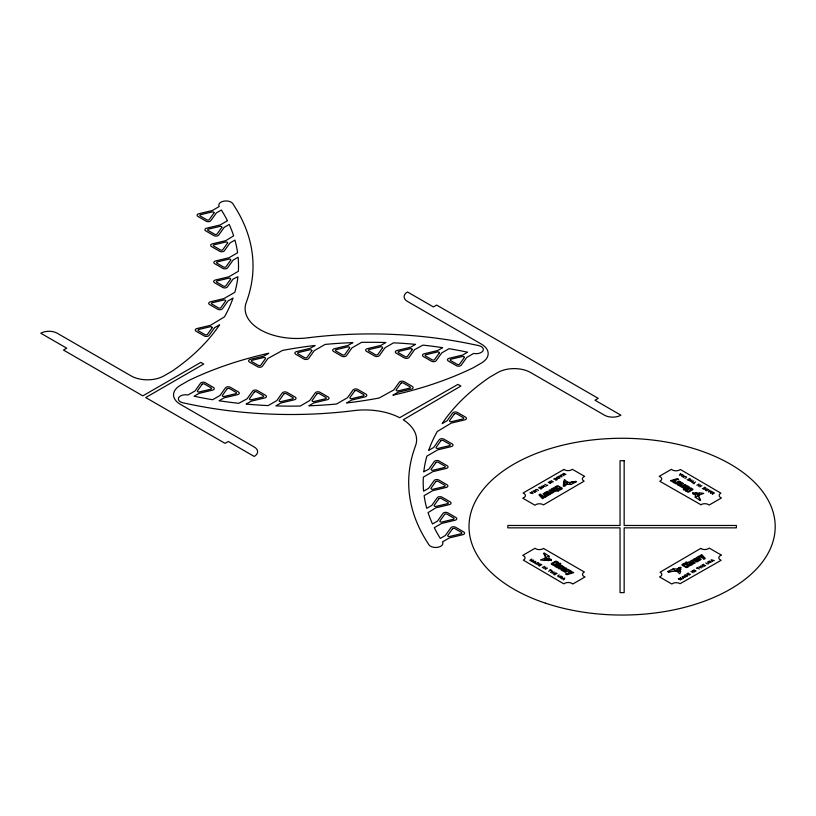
<?xml version="1.0" encoding="UTF-8"?>
<svg xmlns="http://www.w3.org/2000/svg" width="816" height="816" viewBox="0 0 816 816"><rect width="100%" height="100%" fill="white"/><g stroke="black" fill="none" stroke-linecap="round" stroke-linejoin="round"><path stroke-width="1.22" d="M549.005 556.124L548.76 560.5L546.159 559.47L544.252 552.993L549.005 556.124L545.261 557.552M695.212 497.199L695.446 492.823L698.047 493.853L699.955 500.33L695.212 497.199L698.945 495.771M544.996 559.929L544.904 560.48L540.467 559.96L545.312 558.113L550.984 559.225L551.463 560.704L550.555 559.949L548.607 560.612L544.68 559.888L545.312 558.113M699.21 493.384L699.302 492.844L703.739 493.364L698.894 495.21L693.223 494.098L692.743 492.609L693.651 493.374L695.599 492.711L699.526 493.435L698.894 495.21M564.437 485.347L563.295 484.225L564.55 481.96L567.62 482.327L565.692 485.602L563.132 485.877L564.907 485.836M679.769 567.967L680.911 569.089L679.657 571.363L676.586 570.996L678.514 567.722L681.074 567.446L679.3 567.487M564.448 482.185L563.53 482.093L564.437 479.533L567.62 482.327M534.46 563.132L535.786 561.357L532.715 562.122M563.468 579.88L564.794 578.105L561.714 578.87M682.492 474.453L679.412 475.218L680.738 473.443M711.491 491.201L708.421 491.966L709.747 490.192M684.104 476.156C683.053 472.811 682.727 478.941 681.635 475.861M560.102 577.167C561.204 580.533 561.449 574.362 562.571 577.453M538.509 487.856L539.927 487.03L542.12 488.294L540.692 489.121M553.697 479.084L555.125 478.258L557.308 479.522L555.89 480.349M529.921 492.813L532.093 492.354M559.898 476.299L561.092 475.616L562.01 476.83L558.929 476.065M539.753 488.437L541.059 487.682M554.951 479.655L556.247 478.91M542.569 486.907L544.129 486.02M546.179 485.969L547.76 485.051M575.178 481.807L575.953 481.358L571.526 482.083M529.706 560.388L531.91 559.113L530.655 560.939L533.807 560.215L531.604 561.479M683.298 477.462C684.451 475.075 689.041 477.431 684.848 478.36M689.969 481.307L692.172 480.043M542.293 567.65L544.496 566.386M691.529 482.205L693.722 480.94M543.64 568.436L545.843 567.161L545.21 569.333L547.414 568.069M693.386 483.286L695.589 482.011M696.803 485.255L698.996 483.98L698.363 486.163L700.567 484.888M548.617 571.312L550.82 570.037M550.484 572.383L552.687 571.118M699.71 486.938L701.913 485.663M552.034 573.281L554.237 572.016M559.358 574.964C555.227 575.902 559.725 578.238 560.908 575.861M712.603 491.834L710.399 493.109L713.551 492.385L712.297 494.2L714.5 492.935M669.028 571.506L667.712 571.608L673.139 568.864L680.707 569.007L678.932 570.506L668.253 571.965L672.68 571.241M688.316 572.975L686.899 573.801L689.081 575.066L690.509 574.24M696.446 568.273L698.027 567.355M703.514 564.203L702.086 565.029L704.279 566.294L705.697 565.468M687.959 574.413L689.255 573.658M700.077 567.304L701.638 566.406M703.147 565.641L704.453 564.886M684.308 577.024L682.196 576.494L683.114 577.708L685.277 577.259M712.113 560.969L714.286 560.51M571.067 484.459L576.494 481.715L565.274 482.817L563.499 484.316L571.067 484.459L568.599 482.297M692.815 493.639L693.651 493.374M550.555 559.949L551.392 559.684M683.818 563.489L682.166 564.397A1.856 1.071 0 0 0 682.084 565.192L686.144 567.477A1.816 1.051 0 0 0 687.245 567.446L688.959 566.457A1.856 1.071 0 0 0 688.979 565.743L685.052 563.479A1.856 1.071 0 0 0 683.808 563.489M679.738 571.18L680.677 571.231L679.769 573.791L676.586 570.996M530.9 493.048L533.001 493.578L531.675 491.803M713.317 560.276L711.205 559.745L712.531 561.52M709.583 562.459C714.959 561.887 705.136 561.632 710.083 561.031M534.623 490.865C529.309 491.405 539.05 491.701 534.123 492.293M689.316 478.4L690.744 479.216L688.551 480.481L687.133 479.655M704.514 487.172L705.942 487.988L703.749 489.253L702.331 488.437M680.32 474.004L681.523 474.698M709.328 490.753L710.522 491.436M688.316 479.114L689.622 479.869M703.514 487.886L704.81 488.641M690.948 480.746L692.509 481.644M692.59 482.827L694.171 483.745M699.781 499.565L700.567 500.014L699.322 497.464M563.683 473.321L565.886 474.586L562.734 473.861L563.989 475.687L561.785 474.412M707.319 561.989C711.46 562.907 706.952 565.274 705.769 562.887M700.648 565.845L702.851 567.11M551.096 480.583L553.299 481.848M699.098 566.743L701.301 568.007M549.749 481.358L551.953 482.633L548.189 482.266L550.382 483.541M697.231 567.814L699.434 569.089M693.824 569.782L696.017 571.057L692.254 570.69L694.457 571.965M544.772 484.235L546.975 485.51M542.905 485.316L545.108 486.581M690.907 571.465L693.11 572.74M541.355 486.214L543.558 487.478M538.438 490.436C537.275 488.05 532.695 490.406 536.887 491.334M682.421 578.911L680.218 577.636L681.472 579.462L678.32 578.738L680.524 580.003M544.425 553.758L543.64 553.309L544.884 555.859M541.875 564.886L540.457 564.07L538.264 565.335L539.692 566.151M550.035 569.578L551.616 570.496M557.073 573.658L555.655 572.842L553.462 574.107L554.89 574.923M551.698 571.679L553.258 572.577M539.396 564.682L540.692 565.427M554.594 573.454L555.89 574.209M533.684 561.887L534.878 562.571M562.683 578.626L563.887 579.319M673.139 568.864L675.607 571.027M683.114 577.708L683.533 578.269M560.674 475.055L561.092 475.616M685.899 491.028L687.602 492.017A1.856 1.071 0 0 0 688.847 492.028L692.804 489.692A1.816 1.051 0 0 0 692.743 489.049L691.03 488.06A1.856 1.071 0 0 0 689.795 488.05L685.868 490.314A1.856 1.071 0 0 0 685.889 491.038M309.376 337.61A297.361 171.676 0 0 1 472.515 344.311L478.564 345.556A7.252 4.192 0 0 1 482.939 350.911A7.252 4.192 0 0 1 473.657 353.44L466.742 357.439L461.336 364.976A2.907 1.673 0 0 1 456.481 365.731L448.27 360.988A2.907 1.673 0 0 1 449.575 358.193L462.641 355.072L467.619 352.196A282.928 163.343 0 0 0 449.993 348.85L449.045 348.697L441.731 352.92L436.336 360.458A2.907 1.673 0 0 1 431.48 361.213L423.269 356.47A2.907 1.673 0 0 1 424.565 353.675L437.631 350.554L442.619 347.677L441.048 347.432A282.928 163.343 0 0 0 422.943 345.117L414.63 349.615L409.224 357.153A2.907 1.673 0 0 1 404.369 357.908L396.168 353.165A2.907 1.673 0 0 1 397.463 350.36L410.53 347.239L415.507 344.362L413.804 344.209A282.928 163.343 0 0 0 395.393 342.924L393.536 342.832L384.979 347.779L379.573 355.317A2.907 1.673 0 0 1 374.717 356.072L366.506 351.329A2.907 1.673 0 0 1 367.802 348.534L380.868 345.413L385.856 342.536L383.051 342.455A282.356 163.016 0 0 0 361.488 342.383L351.992 347.871L346.586 355.409A2.907 1.673 0 0 1 341.731 356.164L333.52 351.421A2.907 1.673 0 0 1 334.825 348.616L347.891 345.494L352.869 342.618L352.155 342.649A282.928 163.343 0 0 0 327.573 344.199L325.115 344.423L314.211 350.727L308.805 358.265A2.907 1.673 0 0 1 303.95 359.02L295.739 354.277A2.907 1.673 0 0 1 297.044 351.472L310.111 348.35L315.088 345.474L312.365 345.8A282.928 163.343 0 0 0 282.52 350.421L267.923 358.489L262.517 366.037A2.907 1.673 0 0 1 257.662 366.792L249.451 362.049A2.907 1.673 0 0 1 250.747 359.244L263.813 356.123L268.801 353.246L267.964 353.43A282.928 163.343 0 0 0 188.547 380.623L180.336 385.366A23.215 13.403 0 0 0 180.336 404.318L254.215 446.974A11.608 6.701 0 0 1 254.215 456.45L228.296 441.487L225.063 443.353L145.727 397.545L203.735 364.058L200.828 362.375L142.82 395.872L63.485 350.064L66.718 348.197L40.8 333.234A11.608 6.701 0 0 1 57.212 333.234L131.09 375.89A23.215 13.403 0 0 0 163.924 375.89L172.125 371.147A282.928 163.343 0 0 0 219.229 325.298L219.545 324.819L214.567 327.695L209.161 335.233A2.907 1.673 0 0 1 204.306 335.988L196.095 331.245A2.907 1.673 0 0 1 197.401 328.44L210.467 325.319L224.441 316.894A282.928 163.343 0 0 0 232.448 299.666L233.009 298.085L228.031 300.961L222.625 308.509A2.907 1.673 0 0 1 217.77 309.254L209.559 304.521A2.907 1.673 0 0 1 210.865 301.716L223.921 298.595L234.824 292.301L235.222 290.884A282.928 163.343 0 0 0 237.915 276.695L232.978 279.154L227.572 286.691A2.907 1.673 0 0 1 222.717 287.446L214.506 282.703A2.907 1.673 0 0 1 215.812 279.908L228.868 276.787L238.374 271.3A282.356 163.016 0 0 0 238.241 258.845L238.109 257.234L233.121 260.11L227.715 267.648A2.907 1.673 0 0 1 222.86 268.403L214.659 263.66A2.907 1.673 0 0 1 215.954 260.865L229.021 257.744L237.589 252.797L237.436 251.726A282.928 163.343 0 0 0 235.202 241.097L234.937 240.108L229.949 242.984L224.543 250.532A2.907 1.673 0 0 1 219.688 251.277L211.487 246.544A2.907 1.673 0 0 1 212.782 243.739L225.848 240.618L233.641 235.814A282.928 163.343 0 0 0 229.612 225.369L229.204 224.461L224.227 227.338L218.821 234.886A2.907 1.673 0 0 1 213.965 235.63L205.754 230.897A2.907 1.673 0 0 1 207.06 228.092L220.116 224.971L227.429 220.748L227.164 220.198A282.928 163.343 0 0 0 221.381 210.028L216.393 212.905L210.987 220.442A2.907 1.673 0 0 1 206.132 221.197L197.931 216.454A2.907 1.673 0 0 1 199.226 213.649L212.293 210.528L219.208 206.54A7.252 4.192 0 0 1 223.594 201.185A7.252 4.192 0 0 1 232.866 203.714L235.039 207.193A297.361 171.676 0 0 1 247.289 299.543L245.687 304.174A51.755 29.886 0 0 0 309.376 337.6M538.897 563.356L537.234 564.407L535.541 563.754L537.744 562.479L538.897 563.356M705.32 489.875L706.462 490.834L708.665 489.569L706.972 488.917L705.32 489.875M552.616 489.202C555.727 492.772 556.124 488.223 552.616 489.202M691.601 564.06C688.276 565.243 688.255 560.521 691.601 564.06M548.138 492.711C546.72 494.669 546.261 490.895 548.138 492.711M548.383 493.69C549.821 495.292 549.596 491.783 550.861 493.272A1.357 0.785 0 0 1 550.943 493.67L550.372 494.302A4.733 2.734 0 0 1 549.8 494.608L548.882 494.863A1.112 0.643 0 0 1 548.413 494.833L545.047 493.078A1.703 0.989 0 0 0 544.619 492.946L547.036 491.497A1.153 0.663 0 0 1 547.597 491.436L549.25 492.221A1.214 0.704 0 0 1 549.301 492.456L548.413 493.629M695.824 559.572L694.906 560.867A1.214 0.704 0 0 0 694.957 561.092L696.609 561.887A1.153 0.663 0 0 0 697.17 561.826L699.587 560.378A1.703 0.989 0 0 1 699.159 560.245L695.793 558.481A1.112 0.643 0 0 0 695.324 558.46L694.406 558.715A4.733 2.734 0 0 0 693.835 559.021L693.263 559.654A1.357 0.785 0 0 0 693.345 560.041C694.691 561.53 694.263 558.124 695.824 559.572M696.068 560.531C697.649 562.52 697.935 558.725 696.068 560.531M560.898 488.621C555.839 490.589 555.125 483.062 560.898 488.621M683.308 564.621C688.622 570.211 688.816 563.03 683.308 564.621M561.061 565.498L557.44 567.589A1.265 0.734 0 0 1 556.91 567.518L556.175 567.14A1.224 0.704 0 0 1 556.002 566.845L554.645 566.171L559.888 563.142L560.908 563.723L559.246 564.682L559.807 564.682A1.214 0.704 0 0 1 560.286 564.774L560.939 565.192A1.265 0.734 0 0 1 561.061 565.498M683.155 487.713L683.145 487.825A1.265 0.734 0 0 0 683.267 488.131L683.92 488.549A1.214 0.704 0 0 0 684.4 488.641L684.961 488.641L683.298 489.6L684.318 490.181L689.561 487.152L688.214 486.591A1.224 0.704 0 0 0 688.031 486.183L687.296 485.806A1.265 0.734 0 0 0 686.766 485.734L683.155 487.713M423.8 471.74L428.737 469.271L434.143 461.734A2.907 1.673 0 0 1 438.998 460.979L447.209 465.722A2.907 1.673 0 0 1 445.903 468.517L432.837 471.638L423.341 477.125A282.356 163.016 0 0 0 423.463 489.58L423.606 491.191L428.584 488.315L433.99 480.777A2.907 1.673 0 0 1 438.845 480.022L447.056 484.765A2.907 1.673 0 0 1 445.75 487.56L432.694 490.681L424.126 495.628L424.279 496.699A282.928 163.343 0 0 0 426.503 507.328L426.778 508.317L431.766 505.441L437.162 497.893A2.907 1.673 0 0 1 442.017 497.148L450.228 501.881A2.907 1.673 0 0 1 448.933 504.686L435.866 507.807L428.074 512.611A282.928 163.343 0 0 0 432.092 523.066L432.511 523.964L437.488 521.087L442.894 513.55A2.907 1.673 0 0 1 447.749 512.795L455.96 517.528A2.907 1.673 0 0 1 454.655 520.333L441.589 523.454L434.275 527.677L434.551 528.227A282.928 163.343 0 0 0 440.334 538.397L445.322 535.52L450.718 527.983A2.907 1.673 0 0 1 455.573 527.228L463.784 531.971A2.907 1.673 0 0 1 462.488 534.776L449.422 537.897L442.496 541.885A7.252 4.192 0 0 1 438.121 547.24A7.252 4.192 0 0 1 428.839 544.721L426.676 541.232A297.361 171.676 0 0 1 414.416 448.882L416.027 444.251A51.755 29.886 0 0 0 403.237 419.791L460.887 386.05L457.98 384.367L399.646 417.71A51.755 29.886 0 0 0 352.339 410.825A297.361 171.676 0 0 1 189.19 404.114L183.151 402.869A7.252 4.192 0 0 1 178.775 397.514A7.252 4.192 0 0 1 188.047 394.985L194.973 390.986L200.379 383.449A2.907 1.673 0 0 1 205.234 382.694L213.435 387.437A2.907 1.673 0 0 1 212.14 390.232L199.073 393.353L194.096 396.229A282.928 163.343 0 0 0 211.711 399.575L212.66 399.728L219.973 395.505L225.379 387.967A2.907 1.673 0 0 1 230.234 387.212L238.445 391.955A2.907 1.673 0 0 1 237.14 394.76L224.084 397.871L219.096 400.748L220.657 400.993A282.928 163.343 0 0 0 238.762 403.308L247.085 398.81L252.481 391.272A2.907 1.673 0 0 1 257.336 390.517L265.547 395.26A2.907 1.673 0 0 1 264.251 398.065L251.185 401.186L246.197 404.063L247.911 404.216A282.928 163.343 0 0 0 266.322 405.501L268.168 405.593L276.736 400.646L282.142 393.108A2.907 1.673 0 0 1 286.997 392.353L295.208 397.096A2.907 1.673 0 0 1 293.903 399.891L280.847 403.012L275.859 405.889L278.664 405.97A282.356 163.016 0 0 0 300.217 406.042L309.723 400.554L315.129 393.016A2.907 1.673 0 0 1 319.984 392.261L328.185 397.004A2.907 1.673 0 0 1 326.89 399.809L313.823 402.931L308.846 405.807L309.56 405.776A282.928 163.343 0 0 0 334.142 404.226L336.59 404.002L347.504 397.698L352.91 390.16A2.907 1.673 0 0 1 357.765 389.405L365.966 394.148A2.907 1.673 0 0 1 364.67 396.953L351.604 400.075L346.627 402.951L349.35 402.625A282.928 163.343 0 0 0 379.195 398.004L393.791 389.936L399.197 382.388A2.907 1.673 0 0 1 404.053 381.643L412.264 386.376A2.907 1.673 0 0 1 410.958 389.181L397.902 392.302L392.914 395.179L393.74 394.995A282.928 163.343 0 0 0 473.168 367.802L481.379 363.059A23.215 13.403 0 0 0 481.379 344.107L407.5 301.451A11.608 6.701 0 0 1 407.5 291.975L433.418 306.938L436.652 305.072L598.23 398.361L594.997 400.228L620.915 415.191A11.608 6.701 0 0 1 604.493 415.191L530.624 372.535A23.215 13.403 0 0 0 497.791 372.535L489.58 377.278A282.928 163.343 0 0 0 442.486 423.127L442.16 423.606L447.148 420.73L452.554 413.192A2.907 1.673 0 0 1 457.409 412.437L465.61 417.18A2.907 1.673 0 0 1 464.314 419.985L451.248 423.106L437.264 431.531A282.928 163.343 0 0 0 429.257 448.769L428.706 450.34L433.684 447.464L439.09 439.916A2.907 1.673 0 0 1 443.945 439.171L452.156 443.904A2.907 1.673 0 0 1 450.85 446.709L437.784 449.83L426.88 456.124L426.493 457.541A282.928 163.343 0 0 0 423.8 471.74M545.7 495.649L545.017 496.261L546.322 496.628A1.224 0.704 0 0 0 546.547 496.312L547.975 495.567L544.017 493.292L543.007 493.874L545.7 495.649M551.677 492.191L550.994 492.813L552.299 493.18A1.224 0.704 0 0 0 552.524 492.864L553.952 492.119L550.004 489.835L548.984 490.416L551.677 492.191M692.529 561.071L695.222 562.897L694.202 563.489L690.254 561.204L691.682 560.459A1.224 0.704 0 0 1 691.907 560.143L693.212 560.51L692.529 561.071M698.516 557.624L701.199 559.45L700.189 560.031L696.232 557.756L697.66 557.012A1.224 0.704 0 0 1 697.884 556.696L699.19 557.063L698.557 557.512M540.376 494.843L545.7 496.883L544.639 497.495L541.324 496.261L543.527 498.137L542.507 498.719L539.029 494.986A1.091 0.632 0 0 1 539.131 494.72L540.151 494.027L540.906 494.465L540.376 494.843M703.841 558.399L703.3 558.858L704.055 559.297L705.075 558.603A1.091 0.632 0 0 0 705.177 558.338L701.699 554.594L700.679 555.186L702.882 557.063L699.567 555.829L698.506 556.441L703.841 558.399M556.267 490.6L556.257 490.691A1.214 0.704 0 0 1 556.084 490.977L555.359 491.344A1.265 0.734 0 0 1 554.829 491.416L551.218 489.325A1.265 0.734 0 0 1 551.341 489.019L551.993 488.6A1.224 0.704 0 0 1 552.503 488.498L553.676 487.713L558.919 490.742L557.909 491.324L556.267 490.6M687.949 562.622L686.297 561.989L685.287 562.581L690.53 565.61L691.703 564.825A1.224 0.704 0 0 0 692.213 564.723L692.866 564.305A1.265 0.734 0 0 0 692.998 563.989L689.377 561.908A1.265 0.734 0 0 0 688.847 561.979L688.123 562.346A1.214 0.704 0 0 0 687.949 562.622M562.438 569.803L564.58 569.629L562.438 569.803M681.778 483.449L679.626 483.694L681.778 483.449M561.112 569.599L561.092 569.67A1.153 0.663 0 0 0 561.194 569.996L563.703 571.394A1.703 0.989 0 0 1 563.927 571.149L566.987 569.201A1.112 0.643 0 0 0 567.018 568.936L566.59 568.405A4.733 2.734 0 0 0 566.059 568.079L564.947 567.742A1.357 0.785 0 0 0 564.274 567.793C562.428 567.926 569.537 569.915 562.856 568.691A1.214 0.704 0 0 0 562.459 568.721L561.143 569.517M683.114 483.643L681.748 484.602A1.214 0.704 0 0 1 681.35 484.633C674.71 483.409 681.768 485.398 679.932 485.53A1.357 0.785 0 0 1 679.259 485.581L678.147 485.245A4.733 2.734 0 0 1 677.617 484.918L677.188 484.388A1.112 0.643 0 0 1 677.219 484.123L680.279 482.174A1.703 0.989 0 0 0 680.503 481.919L683.012 483.327A1.153 0.663 0 0 1 683.114 483.643M556.685 566.355C559.47 567.854 560.48 562.856 556.716 566.294M687.531 486.907C683.971 490.508 684.318 485.673 687.531 486.907M556.747 477.452L558.215 478.594L560.051 477.952L557.858 476.687L556.747 477.452M687.48 575.759L686.348 576.637L684.155 575.372L685.828 574.709L687.48 575.759M552.677 563.968C557.022 566.324 559.052 558.562 552.728 563.887M691.54 489.274C685.746 494.833 686.44 487.315 691.54 489.274M551.443 563.55L551.402 563.632A1.816 1.051 0 0 0 551.463 564.274L553.177 565.253A1.856 1.071 0 0 0 554.411 565.274L558.338 563.009A1.856 1.071 0 0 0 558.317 562.285L556.604 561.306A1.856 1.071 0 0 0 555.359 561.286L551.443 563.55M213.996 212.945L209.253 219.575A1.448 0.836 0 0 1 206.887 219.851L200.144 215.954A1.448 0.836 0 0 1 200.583 214.7L212.221 211.915A1.448 0.836 0 0 1 213.996 212.945M221.83 227.378L217.076 234.019A1.448 0.836 0 0 1 214.71 234.284L207.978 230.387A1.448 0.836 0 0 1 208.417 229.133L220.045 226.358A1.448 0.836 0 0 1 221.83 227.378M227.552 243.025L222.809 249.665A1.448 0.836 0 0 1 220.442 249.931L213.7 246.044A1.448 0.836 0 0 1 214.139 244.78L225.777 242.005A1.448 0.836 0 0 1 227.552 243.025M230.724 260.151L225.981 266.781A1.448 0.836 0 0 1 223.615 267.056L216.883 263.16A1.448 0.836 0 0 1 217.311 261.905L228.949 259.121A1.448 0.836 0 0 1 230.724 260.151M230.571 279.194L225.828 285.824A1.448 0.836 0 0 1 223.462 286.1L216.73 282.203A1.448 0.836 0 0 1 217.158 280.949L228.796 278.164A1.448 0.836 0 0 1 230.571 279.194M225.624 301.002L220.881 307.642A1.448 0.836 0 0 1 218.515 307.907L211.783 304.021A1.448 0.836 0 0 1 212.211 302.756L223.849 299.982A1.448 0.836 0 0 1 225.624 301.002M212.17 327.736L207.427 334.366A1.448 0.836 0 0 1 205.061 334.642L198.319 330.745A1.448 0.836 0 0 1 198.757 329.48L210.395 326.706A1.448 0.836 0 0 1 212.17 327.736M454.288 414.059L449.545 420.689A1.448 0.836 0 0 0 451.319 421.719L462.958 418.945A1.448 0.836 0 0 0 463.396 417.68L456.654 413.783A1.448 0.836 0 0 0 454.288 414.059M440.824 440.783L436.081 447.423A1.448 0.836 0 0 0 437.855 448.443L449.494 445.669A1.448 0.836 0 0 0 449.932 444.404L443.19 440.518A1.448 0.836 0 0 0 440.824 440.783M435.877 462.601L431.134 469.231A1.448 0.836 0 0 0 432.908 470.261L444.547 467.476A1.448 0.836 0 0 0 444.985 466.222L438.243 462.325A1.448 0.836 0 0 0 435.877 462.601M435.724 481.644L430.981 488.274A1.448 0.836 0 0 0 432.766 489.304L444.394 486.52A1.448 0.836 0 0 0 444.832 485.265L438.1 481.369A1.448 0.836 0 0 0 435.724 481.644M438.906 498.76L434.163 505.4A1.448 0.836 0 0 0 435.938 506.42L447.576 503.645A1.448 0.836 0 0 0 448.004 502.381L441.272 498.494A1.448 0.836 0 0 0 438.906 498.76M444.628 514.406L439.885 521.047A1.448 0.836 0 0 0 441.66 522.067L453.298 519.292A1.448 0.836 0 0 0 453.737 518.038L446.995 514.141A1.448 0.836 0 0 0 444.628 514.406M452.462 528.85L447.719 535.48A1.448 0.836 0 0 0 449.494 536.51L461.132 533.725A1.448 0.836 0 0 0 461.56 532.471L454.828 528.574A1.448 0.836 0 0 0 452.462 528.85M202.184 384.224L197.37 390.946A1.448 0.836 0 0 0 199.145 391.976L210.64 389.232A1.448 0.836 0 0 0 211.109 387.865L204.367 383.979A1.448 0.836 0 0 0 202.184 384.224M227.185 388.742L222.37 395.464A1.448 0.836 0 0 0 224.155 396.494L235.64 393.751A1.448 0.836 0 0 0 236.11 392.384L229.367 388.498A1.448 0.836 0 0 0 227.185 388.742M265.516 358.53L260.712 365.252A1.448 0.836 0 0 1 258.529 365.507L251.777 361.61A1.448 0.836 0 0 1 252.256 360.244L263.741 357.51A1.448 0.836 0 0 1 265.516 358.53M254.286 392.057L249.482 398.769A1.448 0.836 0 0 0 251.257 399.799L262.742 397.055A1.448 0.836 0 0 0 263.221 395.689L256.469 391.802A1.448 0.836 0 0 0 254.286 392.057M311.814 350.768L307 357.479A1.448 0.836 0 0 1 304.817 357.734L298.075 353.848A1.448 0.836 0 0 1 298.544 352.471L310.039 349.738A1.448 0.836 0 0 1 311.814 350.768M283.948 393.883L279.133 400.605A1.448 0.836 0 0 0 280.908 401.635L292.403 398.891A1.448 0.836 0 0 0 292.873 397.525L286.13 393.638A1.448 0.836 0 0 0 283.948 393.883M349.595 347.912L344.78 354.623A1.448 0.836 0 0 1 342.598 354.878L335.855 350.992A1.448 0.836 0 0 1 336.325 349.615L347.82 346.882A1.448 0.836 0 0 1 349.595 347.912M316.934 393.802L312.12 400.513A1.448 0.836 0 0 0 313.895 401.543L325.39 398.81A1.448 0.836 0 0 0 325.859 397.443L319.117 393.547A1.448 0.836 0 0 0 316.934 393.802M382.571 347.82L377.767 354.542A1.448 0.836 0 0 1 375.584 354.787L368.832 350.9A1.448 0.836 0 0 1 369.311 349.534L380.797 346.79A1.448 0.836 0 0 1 382.571 347.82M354.715 390.946L349.901 397.657A1.448 0.836 0 0 0 351.676 398.687L363.171 395.954A1.448 0.836 0 0 0 363.64 394.587L356.888 390.691A1.448 0.836 0 0 0 354.715 390.946M412.233 349.656L407.419 356.368A1.448 0.836 0 0 1 405.236 356.623L398.494 352.736A1.448 0.836 0 0 1 398.963 351.37L410.458 348.626A1.448 0.836 0 0 1 412.233 349.656M401.003 383.173L396.188 389.895A1.448 0.836 0 0 0 397.963 390.915L409.459 388.181A1.448 0.836 0 0 0 409.928 386.815L403.186 382.918A1.448 0.836 0 0 0 401.003 383.173M439.334 352.961L434.53 359.683A1.448 0.836 0 0 1 432.347 359.927L425.595 356.041A1.448 0.836 0 0 1 426.074 354.674L437.56 351.931A1.448 0.836 0 0 1 439.334 352.961M464.345 357.479L459.53 364.201A1.448 0.836 0 0 1 457.348 364.446L450.605 360.56A1.448 0.836 0 0 1 451.075 359.193L462.57 356.449A1.448 0.836 0 0 1 464.345 357.479M555.308 486.785L555.247 486.866A1.856 1.071 0 0 0 555.227 487.58L559.154 489.845A1.856 1.071 0 0 0 560.398 489.835L562.102 488.845A1.856 1.071 0 0 0 562.122 488.131L558.062 485.846A1.816 1.051 0 0 0 556.961 485.877L555.308 486.785M570.527 570.772L567.681 573.699L565.58 573.974L566.773 574.566A1.091 0.632 0 0 0 567.242 574.627L573.709 572.618L572.699 572.026L569.435 573.301L571.588 571.384L570.527 570.772M676.525 479.624L673.679 482.552L672.619 481.94L674.771 480.022L671.507 481.297L670.497 480.706L676.964 478.696A1.091 0.632 0 0 1 677.433 478.757L678.626 479.349L676.525 479.624M543.507 548.434L543.293 548.597A5.212 3.009 0 0 1 535.031 548.291L522.76 555.37A5.212 3.009 0 0 1 523.311 560.143L563.876 583.858A5.202 2.999 0 0 1 572.393 583.675A5.018 2.897 0 0 1 572.781 584.011L585.001 576.953A5.202 2.999 0 0 1 584.378 572.036L543.507 548.434M700.913 504.727L659.818 481.287A5.202 2.999 0 0 0 659.206 476.36L671.425 469.312A5.018 2.897 0 0 0 671.813 469.649A5.202 2.999 0 0 0 680.33 469.465L720.905 493.18A5.212 3.009 0 0 0 721.446 497.954L709.175 505.033A5.212 3.009 0 0 0 700.913 504.716M563.897 469.455L523.046 493.048A5.202 2.999 0 0 1 523.352 497.964A5.018 2.897 0 0 1 522.77 498.178L534.99 505.237A5.202 2.999 0 0 1 543.517 504.88L584.113 481.154A5.212 3.009 0 0 1 584.644 476.391L572.373 469.302A5.212 3.009 0 0 1 564.111 469.618L563.897 469.455M674.761 482.154L674.118 482.909A1.224 0.704 0 0 0 674.669 483.041L675.954 483.857L679.912 481.583L678.892 480.991L676.117 482.521L674.761 482.154M680.738 485.602L680.095 486.356A1.224 0.704 0 0 0 680.646 486.489L681.941 487.315L685.889 485.03L684.879 484.449L682.094 485.969L680.738 485.602M562.275 566.008L558.317 568.293L559.327 568.874L564.111 566.957A1.224 0.704 0 0 0 563.56 566.834L562.275 566.008M568.252 569.456L564.295 571.741L565.315 572.322L570.088 570.415A1.224 0.704 0 0 0 569.537 570.282L568.252 569.456M700.699 548.434L660.093 572.169A5.212 3.009 0 0 1 659.563 576.932L671.833 584.021A5.212 3.009 0 0 1 680.095 583.695L721.16 560.276A5.202 2.999 0 0 1 720.854 555.359A5.018 2.897 0 0 1 721.436 555.135L709.216 548.087A5.202 2.999 0 0 1 700.689 548.444M624.158 460.703L620.048 460.703L620.048 525.473L507.848 525.473L507.848 527.85L620.048 527.85L620.048 592.62L624.158 592.62L624.158 527.85L736.358 527.85L736.358 525.473L624.158 525.473L624.158 460.703M545.394 603.157A153.102 88.393 0 0 0 775.2 526.769A153.102 88.393 0 0 0 545.72 450.055A153.102 88.393 0 0 0 545.394 603.157"/></g></svg>
